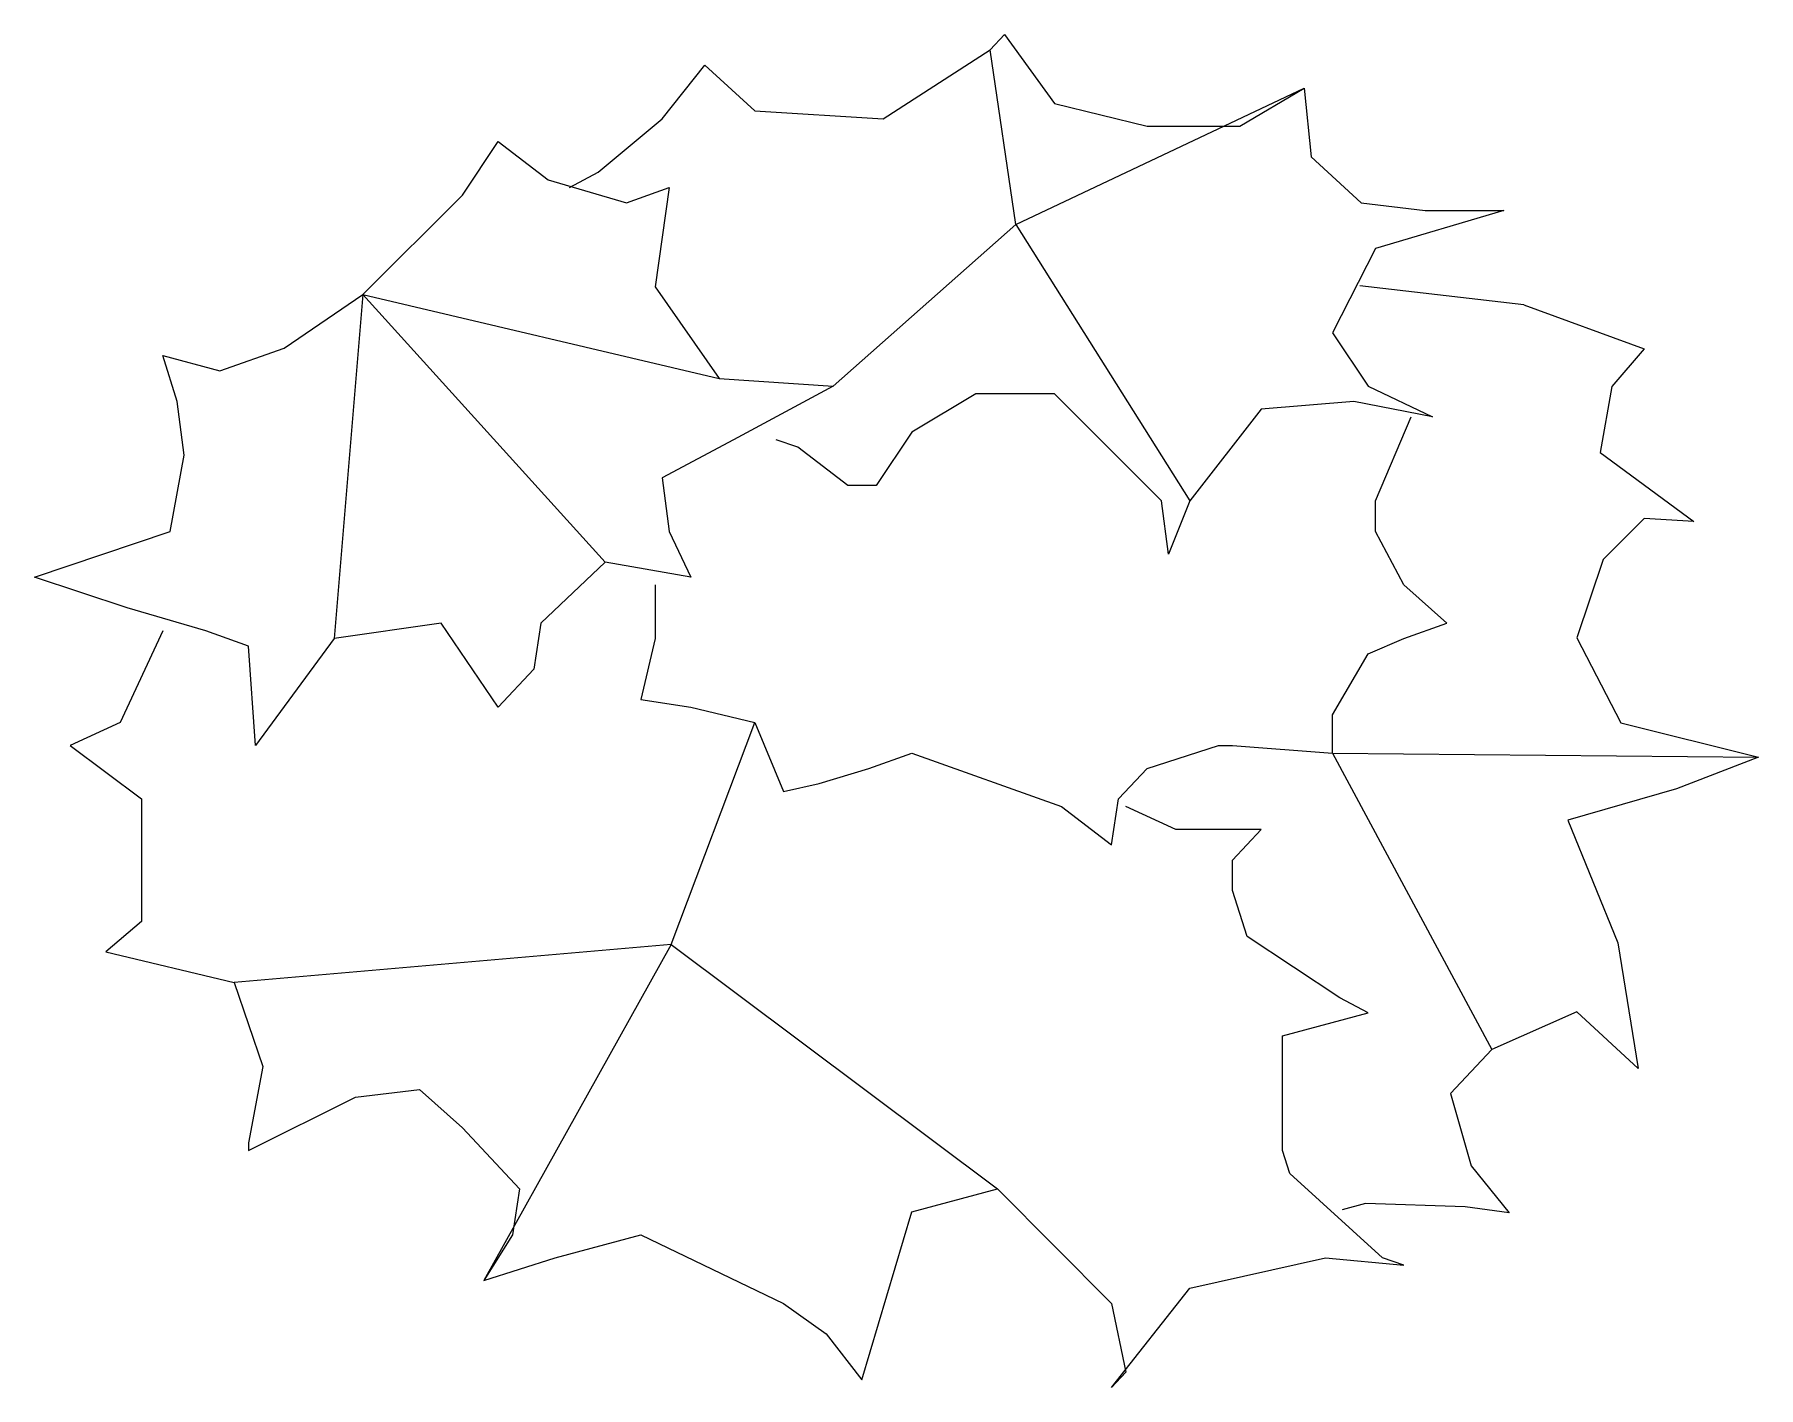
# Model space of a CAD drawing. Extents: x 368.019 to 369.002, y 2.58 to 3.351.
import ezdxf

# ---------------------------------------------------------------- set-up
doc = ezdxf.new("R2010")
doc.units = 0
doc.header["$LTSCALE"] = 0.5
doc.header["$MEASUREMENT"] = 0
doc.layers.add('alberi', color=74, linetype='CONTINUOUS')

msp = doc.modelspace()

# ---------------------------------------------------------------- linework, layer by layer
at = {"layer": 'alberi'}
for p, q in [((368.50316, 3.30311), (368.56418, 3.3423)), ((368.56418, 3.3423), (368.5723, 3.35109)), ((368.5723, 3.35109), (368.60076, 3.31181)), ((368.37719, 3.30311), (368.40154, 3.3336)), ((368.40154, 3.3336), (368.43, 3.3075)), ((368.70648, 3.2988), (368.74306, 3.3206)), ((368.74306, 3.3206), (368.74717, 3.28131)), ((368.34061, 3.27261), (368.37719, 3.30311)), ((368.43, 3.3075), (368.50316, 3.30311)), ((368.60076, 3.31181), (368.65367, 3.2988)), ((368.65367, 3.2988), (368.70648, 3.2988)), ((368.26335, 3.25961), (368.28369, 3.29011)), ((368.28369, 3.29011), (368.31215, 3.26831)), ((368.74717, 3.28131), (368.77563, 3.25522)), ((368.31215, 3.26831), (368.35685, 3.25522)), ((368.32428, 3.26391), (368.34061, 3.27261)), ((368.35685, 3.25522), (368.3812, 3.26391)), ((368.3812, 3.26391), (368.37308, 3.20733)), ((368.3812, 3.26391), (368.3812, 3.26391)), ((368.20643, 3.20293), (368.26335, 3.25961)), ((368.77563, 3.25522), (368.8122, 3.25082)), ((368.8569, 3.25082), (368.78374, 3.22912)), ((368.8122, 3.25082), (368.8569, 3.25082)), ((368.78374, 3.22912), (368.7593, 3.18113)), ((368.37308, 3.20733), (368.40966, 3.15504)), ((368.37308, 3.20733), (368.37308, 3.20733)), ((368.86842, 3.19708), (368.77481, 3.20781)), ((368.16164, 3.17243), (368.20643, 3.20293)), ((368.86842, 3.19708), (368.93693, 3.17201)), ((368.7593, 3.18113), (368.77964, 3.15064)), ((368.09259, 3.16813), (368.12506, 3.15934)), ((368.10071, 3.14194), (368.09259, 3.16813)), ((368.12506, 3.15934), (368.16164, 3.17243)), ((368.93693, 3.17201), (368.91856, 3.15051)), ((368.40966, 3.15504), (368.4747, 3.15064)), ((368.4747, 3.15064), (368.41778, 3.12015)), ((368.55606, 3.14634), (368.51949, 3.12454)), ((368.60076, 3.14634), (368.55606, 3.14634)), ((368.66179, 3.08535), (368.60076, 3.14634)), ((368.77964, 3.15064), (368.81622, 3.13324)), ((368.91856, 3.15051), (368.91188, 3.1129)), ((368.10472, 3.11145), (368.10071, 3.14194)), ((368.71871, 3.13764), (368.67802, 3.08535)), ((368.77152, 3.14194), (368.71871, 3.13764)), ((368.81622, 3.13324), (368.77152, 3.14194)), ((368.78374, 3.08535), (368.80409, 3.13324)), ((368.41778, 3.12015), (368.37719, 3.09845)), ((368.45445, 3.11585), (368.44223, 3.12015)), ((368.48291, 3.09405), (368.45445, 3.11585)), ((368.51949, 3.12454), (368.49914, 3.09405)), ((368.0966, 3.06795), (368.10472, 3.11145)), ((368.91188, 3.1129), (368.96536, 3.07348)), ((368.37719, 3.09845), (368.3812, 3.06795)), ((368.49914, 3.09405), (368.48291, 3.09405)), ((368.6658, 3.05486), (368.66179, 3.08535)), ((368.67802, 3.08535), (368.6658, 3.05486)), ((368.78374, 3.06795), (368.78374, 3.08535)), ((368.01934, 3.04176), (368.0966, 3.06795)), ((368.3812, 3.06795), (368.39342, 3.04176)), ((368.79998, 3.03746), (368.78374, 3.06795)), ((368.93693, 3.07529), (368.91353, 3.05199)), ((368.96536, 3.07348), (368.93693, 3.07529)), ((368.34462, 3.05046), (368.30804, 3.01567)), ((368.39342, 3.04176), (368.34462, 3.05046)), ((368.91353, 3.05199), (368.89849, 3.00722)), ((368.07225, 3.02437), (368.01934, 3.04176)), ((368.37308, 3.03746), (368.37308, 3.00697)), ((368.39342, 3.04176), (368.39342, 3.04176)), ((368.82443, 3.01567), (368.79998, 3.03746)), ((368.11694, 3.01127), (368.07225, 3.02437)), ((368.09259, 3.01127), (368.06814, 2.95898)), ((368.14139, 3.00257), (368.11694, 3.01127)), ((368.25112, 3.01567), (368.1901, 3.00697)), ((368.25112, 3.01567), (368.25112, 3.01567)), ((368.28369, 2.96768), (368.25112, 3.01567)), ((368.30804, 3.01567), (368.30394, 2.98948)), ((368.79998, 3.00697), (368.82443, 3.01567)), ((368.1454, 2.94598), (368.14139, 3.00257)), ((368.1901, 3.00697), (368.1454, 2.94598)), ((368.1901, 3.00697), (368.1901, 3.00697)), ((368.37308, 3.00697), (368.36496, 2.97208)), ((368.7593, 2.96338), (368.77964, 2.99817)), ((368.77964, 2.99817), (368.79998, 3.00697)), ((368.89849, 3.00722), (368.92358, 2.95889)), ((368.30394, 2.98948), (368.28369, 2.96768)), ((368.36496, 2.97208), (368.39342, 2.96768)), ((368.06814, 2.95898), (368.03968, 2.94598)), ((368.39342, 2.96768), (368.43, 2.95898)), ((368.43, 2.95898), (368.44624, 2.91979)), ((368.7593, 2.94158), (368.7593, 2.96338)), ((368.92358, 2.95889), (369.00215, 2.9392)), ((368.03968, 2.94598), (368.08037, 2.91549)), ((368.49504, 2.93289), (368.51949, 2.94158)), ((368.51949, 2.94158), (368.60487, 2.91109)), ((368.65367, 2.93289), (368.69426, 2.94598)), ((368.69426, 2.94598), (368.70238, 2.94598)), ((368.70238, 2.94598), (368.7593, 2.94158)), ((369.00215, 2.9392), (368.95535, 2.92128)), ((368.46658, 2.92419), (368.49504, 2.93289)), ((368.63734, 2.91549), (368.65367, 2.93289)), ((368.44624, 2.91979), (368.46658, 2.92419)), ((368.95535, 2.92128), (368.89347, 2.90336)), ((368.08037, 2.91549), (368.08037, 2.8675)), ((368.60487, 2.91109), (368.63333, 2.8893)), ((368.63333, 2.8893), (368.63734, 2.91549)), ((368.6699, 2.898), (368.64144, 2.91109)), ((368.89347, 2.90336), (368.9219, 2.83352)), ((368.67392, 2.898), (368.6699, 2.898)), ((368.71871, 2.898), (368.67392, 2.898)), ((368.70238, 2.8806), (368.71871, 2.898)), ((368.70238, 2.8632), (368.70238, 2.8806)), ((368.08037, 2.8675), (368.08037, 2.84571)), ((368.71059, 2.83701), (368.70238, 2.8632)), ((368.08037, 2.84571), (368.06002, 2.82831)), ((368.7634, 2.80221), (368.71059, 2.83701)), ((368.9219, 2.83352), (368.9336, 2.76188)), ((368.06002, 2.82831), (368.13318, 2.81091)), ((368.13318, 2.81091), (368.14951, 2.76302)), ((368.77964, 2.79352), (368.7634, 2.80221)), ((368.73084, 2.78042), (368.77964, 2.79352)), ((368.89849, 2.7941), (368.85004, 2.77261)), ((368.9336, 2.76188), (368.89849, 2.7941)), ((368.73084, 2.71504), (368.73084, 2.78042)), ((368.85004, 2.77261), (368.82664, 2.74753)), ((368.14951, 2.76302), (368.14139, 2.71943)), ((368.14139, 2.71504), (368.20232, 2.74553)), ((368.20232, 2.74553), (368.2389, 2.74993)), ((368.2389, 2.74993), (368.26335, 2.72813)), ((368.82664, 2.74753), (368.83834, 2.70635)), ((368.26335, 2.72813), (368.29582, 2.69324)), ((368.14139, 2.71943), (368.14139, 2.71504)), ((368.73494, 2.70204), (368.73084, 2.71504)), ((368.83834, 2.70635), (368.86006, 2.67951)), ((368.29582, 2.69324), (368.29181, 2.66715)), ((368.51949, 2.68024), (368.56829, 2.69324)), ((368.56829, 2.69324), (368.63333, 2.62795)), ((368.78776, 2.65405), (368.73494, 2.70204)), ((368.77815, 2.68485), (368.76476, 2.68127)), ((368.83497, 2.68308), (368.77815, 2.68485)), ((368.86006, 2.67951), (368.83497, 2.68308)), ((368.49103, 2.58436), (368.51949, 2.68024)), ((368.29181, 2.66715), (368.27548, 2.64105)), ((368.31616, 2.65405), (368.36496, 2.66715)), ((368.36496, 2.66715), (368.44624, 2.62795)), ((368.36496, 2.66715), (368.36496, 2.66715)), ((368.27548, 2.64105), (368.31616, 2.65405)), ((368.67802, 2.63665), (368.75528, 2.65405)), ((368.75528, 2.65405), (368.79998, 2.64975)), ((368.79998, 2.64975), (368.78776, 2.65405)), ((368.63333, 2.58006), (368.67802, 2.63665)), ((368.44624, 2.62795), (368.47069, 2.61056)), ((368.63333, 2.62795), (368.64144, 2.58876)), ((368.47069, 2.61056), (368.49103, 2.58436)), ((368.64144, 2.58876), (368.63333, 2.58006))]:
    msp.add_line(p, q, dxfattribs=at)
at = {"layer": 'alberi', "color": 2}
for p, q in [((368.57886, 3.24282), (368.56418, 3.3423)), ((368.57886, 3.24282), (368.74306, 3.3206)), ((368.57886, 3.24282), (368.4747, 3.15064)), ((368.57886, 3.24282), (368.67802, 3.08535)), ((368.20643, 3.20293), (368.1901, 3.00697)), ((368.20643, 3.20293), (368.40966, 3.15504)), ((368.20643, 3.20293), (368.34462, 3.05046)), ((368.38234, 2.8326), (368.43, 2.95898)), ((368.7593, 2.94158), (369.00215, 2.9392)), ((368.7593, 2.94158), (368.85004, 2.77261)), ((368.38234, 2.8326), (368.13318, 2.81091)), ((368.38234, 2.8326), (368.27548, 2.64105)), ((368.38234, 2.8326), (368.56829, 2.69324))]:
    msp.add_line(p, q, dxfattribs=at)

doc.saveas('drawing.dxf')
